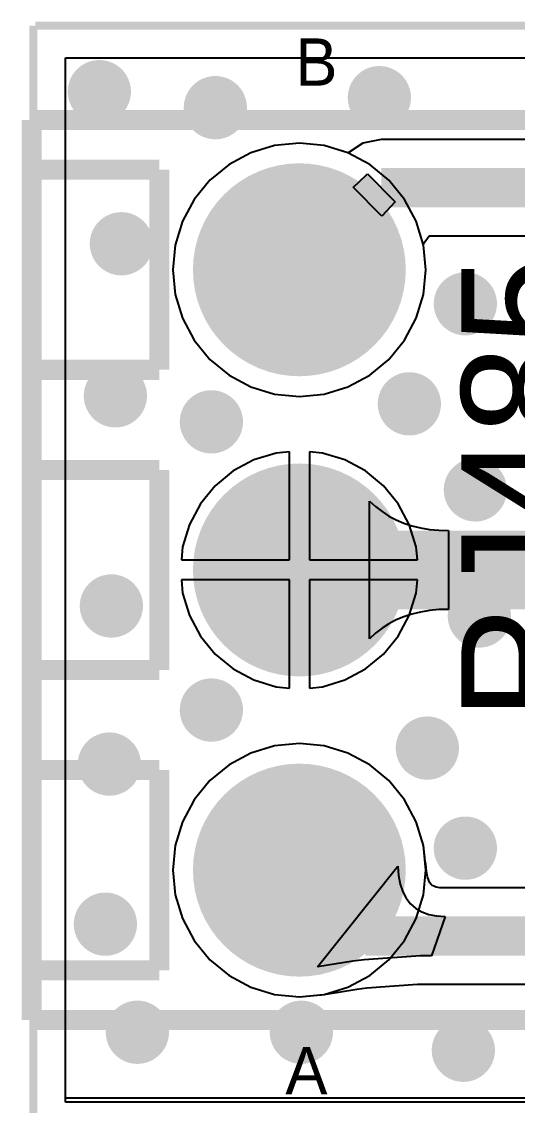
# Model space of a CAD drawing. Extents: x 40.9 to 121.6, y 83.2 to 120.
# Drawn here: x 40.9 to 47.19, y 105.22 to 118.97 of the extents above; entities that cross this region are included whole.
import ezdxf

# ---------------------------------------------------------------- set-up
doc = ezdxf.new("R2010")
doc.units = 0
for name, color, linetype in [('BOTTOMLAYER', 5, 'CONTINUOUS'), ('BOTTOMSOLDER', 6, 'CONTINUOUS'), ('KEEPOUTLAYER', 6, 'CONTINUOUS'), ('MULTILAYER', 9, 'CONTINUOUS'), ('TOPLAYER', 1, 'CONTINUOUS'), ('TOPOVERLAY', 2, 'CONTINUOUS'), ('TOPSOLDER', 216, 'CONTINUOUS')]:
    doc.layers.add(name, color=color, linetype=linetype)

msp = doc.modelspace()

# ---------------------------------------------------------------- linework, layer by layer
at = {"layer": 'BOTTOMLAYER'}
for p, q in [((41.454235, 105.3084), (41.454235, 118.514965)), ((41.454235, 118.514965), (73.4314, 118.514965)), ((44.110946, 117.400847), (43.809346, 117.309356)), ((44.4246, 117.431739), (44.110946, 117.400847)), ((44.738254, 117.400847), (44.4246, 117.431739)), ((45.039854, 117.309356), (44.738254, 117.400847)), ((43.809346, 117.309356), (43.531389, 117.160787)), ((45.317811, 117.160787), (45.039854, 117.309356)), ((43.531389, 117.160787), (43.287757, 116.960843)), ((45.561443, 116.960843), (45.317811, 117.160787)), ((43.287757, 116.960843), (43.087813, 116.717211)), ((45.761387, 116.717211), (45.561443, 116.960843)), ((43.087813, 116.717211), (42.939244, 116.439254)), ((45.909956, 116.439254), (45.761387, 116.717211)), ((42.939244, 116.439254), (42.847753, 116.137654)), ((46.001447, 116.137654), (45.909956, 116.439254)), ((42.847753, 116.137654), (42.816861, 115.824)), ((46.032339, 115.824), (46.001447, 116.137654)), ((42.816861, 115.824), (42.847753, 115.510346)), ((46.001447, 115.510346), (46.032339, 115.824)), ((42.847753, 115.510346), (42.939244, 115.208746)), ((45.909956, 115.208746), (46.001447, 115.510346)), ((42.939244, 115.208746), (43.087813, 114.930789)), ((45.761387, 114.930789), (45.909956, 115.208746)), ((43.087813, 114.930789), (43.287757, 114.687157)), ((45.561443, 114.687157), (45.761387, 114.930789)), ((43.287757, 114.687157), (43.531389, 114.487213)), ((45.317811, 114.487213), (45.561443, 114.687157)), ((43.531389, 114.487213), (43.809346, 114.338644)), ((45.039854, 114.338644), (45.317811, 114.487213)), ((43.809346, 114.338644), (44.110946, 114.247153)), ((44.738254, 114.247153), (45.039854, 114.338644)), ((44.110946, 114.247153), (44.4246, 114.216261)), ((44.4246, 114.216261), (44.738254, 114.247153)), ((44.129764, 113.496235), (43.84626, 113.410235)), ((44.2976, 113.512765), (44.129764, 113.496235)), ((44.2976, 112.141), (44.2976, 113.512765)), ((44.719436, 113.496235), (44.5516, 113.512765)), ((44.5516, 113.512765), (44.5516, 112.141)), ((45.00294, 113.410235), (44.719436, 113.496235)), ((43.84626, 113.410235), (43.58498, 113.270579)), ((45.26422, 113.270579), (45.00294, 113.410235)), ((43.58498, 113.270579), (43.355969, 113.082631)), ((45.493231, 113.082631), (45.26422, 113.270579)), ((43.355969, 113.082631), (43.168021, 112.85362)), ((45.681179, 112.85362), (45.493231, 113.082631)), ((43.168021, 112.85362), (43.028365, 112.59234)), ((45.820835, 112.59234), (45.681179, 112.85362)), ((43.028365, 112.59234), (42.942365, 112.308836)), ((45.906835, 112.308836), (45.820835, 112.59234)), ((42.942365, 112.308836), (42.925835, 112.141)), ((45.923365, 112.141), (45.906835, 112.308836)), ((42.925835, 112.141), (44.2976, 112.141)), ((44.5516, 112.141), (45.923365, 112.141)), ((44.2976, 111.887), (42.925835, 111.887)), ((42.925835, 111.887), (42.942365, 111.719164)), ((44.2976, 110.515235), (44.2976, 111.887)), ((45.923365, 111.887), (44.5516, 111.887)), ((44.5516, 111.887), (44.5516, 110.515235)), ((45.906835, 111.719164), (45.923365, 111.887)), ((42.942365, 111.719164), (43.028365, 111.43566)), ((45.820835, 111.43566), (45.906835, 111.719164)), ((43.028365, 111.43566), (43.168021, 111.17438)), ((45.681179, 111.17438), (45.820835, 111.43566)), ((43.168021, 111.17438), (43.355969, 110.945369)), ((45.493231, 110.945369), (45.681179, 111.17438)), ((43.355969, 110.945369), (43.58498, 110.757421)), ((45.26422, 110.757421), (45.493231, 110.945369)), ((43.58498, 110.757421), (43.84626, 110.617765)), ((45.00294, 110.617765), (45.26422, 110.757421)), ((43.84626, 110.617765), (44.129764, 110.531765)), ((44.719436, 110.531765), (45.00294, 110.617765)), ((44.129764, 110.531765), (44.2976, 110.515235)), ((44.5516, 110.515235), (44.719436, 110.531765)), ((44.110946, 109.780847), (43.809346, 109.689356)), ((44.4246, 109.811739), (44.110946, 109.780847)), ((44.738254, 109.780847), (44.4246, 109.811739)), ((45.039854, 109.689356), (44.738254, 109.780847)), ((43.809346, 109.689356), (43.531389, 109.540787)), ((45.317811, 109.540787), (45.039854, 109.689356)), ((43.531389, 109.540787), (43.287757, 109.340843)), ((45.561443, 109.340843), (45.317811, 109.540787)), ((43.287757, 109.340843), (43.087813, 109.097211)), ((45.761387, 109.097211), (45.561443, 109.340843)), ((43.087813, 109.097211), (42.939244, 108.819254)), ((45.909956, 108.819254), (45.761387, 109.097211)), ((42.939244, 108.819254), (42.847753, 108.517654)), ((46.001447, 108.517654), (45.909956, 108.819254)), ((42.847753, 108.517654), (42.816861, 108.204)), ((46.032339, 108.204), (46.001447, 108.517654)), ((42.816861, 108.204), (42.847753, 107.890346)), ((46.001447, 107.890346), (46.032339, 108.204)), ((42.847753, 107.890346), (42.939244, 107.588746)), ((45.909956, 107.588746), (46.001447, 107.890346)), ((42.939244, 107.588746), (43.087813, 107.310789)), ((45.761387, 107.310789), (45.909956, 107.588746)), ((43.087813, 107.310789), (43.287757, 107.067157)), ((45.561443, 107.067157), (45.761387, 107.310789)), ((43.287757, 107.067157), (43.531389, 106.867213)), ((45.317811, 106.867213), (45.561443, 107.067157)), ((43.531389, 106.867213), (43.809346, 106.718644)), ((45.039854, 106.718644), (45.317811, 106.867213)), ((43.809346, 106.718644), (44.110946, 106.627153)), ((44.110946, 106.627153), (44.4246, 106.596261)), ((44.4246, 106.596261), (44.738254, 106.627153)), ((44.738254, 106.627153), (45.039854, 106.718644)), ((73.399835, 105.3084), (41.454235, 105.3084))]:
    msp.add_line(p, q, dxfattribs=at)
for points, const_width in [([(41.7346, 118.0846, 1), (42.0346, 118.0846, 1)], 0.299999), ([(45.2906, 118.0084, 1), (45.5906, 118.0084, 1)], 0.299999), ([(43.2078, 117.8814, 1), (43.5078, 117.8814, 1)], 0.299999), ([(43.799603, 115.824, 1), (45.049597, 115.824, 1)], 1.249997), ([(42.014, 116.1542, 1), (42.314, 116.1542, 1)], 0.299999), ([(46.3828, 115.3922, 1), (46.6828, 115.3922, 1)], 0.299999), ([(41.9378, 114.2238, 1), (42.2378, 114.2238, 1)], 0.299999), ([(45.6716, 114.1222, 1), (45.9716, 114.1222, 1)], 0.299999), ([(43.157, 113.8936, 1), (43.457, 113.8936, 1)], 0.299999), ([(46.5098, 113.03, 1), (46.8098, 113.03, 1)], 0.299999), ([(43.799603, 112.014, 1), (45.049597, 112.014, 1)], 1.249997), ([(41.887, 111.5568, 1), (42.187, 111.5568, 1)], 0.299999), ([(46.5606, 111.4298, 1), (46.8606, 111.4298, 1)], 0.299999), ([(43.157, 110.236, 1), (43.457, 110.236, 1)], 0.299999), ([(45.9002, 109.7534, 1), (46.2002, 109.7534, 1)], 0.299999), ([(41.8616, 109.5502, 1), (42.1616, 109.5502, 1)], 0.299999), ([(43.799603, 108.204, 1), (45.049597, 108.204, 1)], 1.249997), ([(46.3828, 108.4834, 1), (46.6828, 108.4834, 1)], 0.299999), ([(41.8108, 107.5182, 1), (42.1108, 107.5182, 1)], 0.299999), ([(42.2172, 106.1466, 1), (42.5172, 106.1466, 1)], 0.299999), ([(44.3, 106.1466, 1), (44.6, 106.1466, 1)], 0.299999), ([(46.3574, 105.918, 1), (46.6574, 105.918, 1)], 0.299999)]:
    msp.add_lwpolyline(points, format="xyb", close=True, dxfattribs=dict(at, const_width=const_width))
at = {"layer": 'BOTTOMSOLDER'}
for points, const_width in [([(41.6838, 118.0846, 1), (42.0854, 118.0846, 1)], 0.401599), ([(43.157, 117.8814, 1), (43.5586, 117.8814, 1)], 0.401599), ([(45.2398, 118.0084, 1), (45.6414, 118.0084, 1)], 0.401599), ([(43.748803, 115.824, 1), (45.100397, 115.824, 1)], 1.351598), ([(41.9632, 116.1542, 1), (42.3648, 116.1542, 1)], 0.401599), ([(46.332, 115.3922, 1), (46.7336, 115.3922, 1)], 0.401599), ([(41.887, 114.2238, 1), (42.2886, 114.2238, 1)], 0.401599), ([(45.6208, 114.1222, 1), (46.0224, 114.1222, 1)], 0.401599), ([(43.1062, 113.8936, 1), (43.5078, 113.8936, 1)], 0.401599), ([(43.748803, 112.014, 1), (45.100397, 112.014, 1)], 1.351598), ([(46.459, 113.03, 1), (46.8606, 113.03, 1)], 0.401599), ([(41.8362, 111.5568, 1), (42.2378, 111.5568, 1)], 0.401599), ([(46.5098, 111.4298, 1), (46.9114, 111.4298, 1)], 0.401599), ([(43.1062, 110.236, 1), (43.5078, 110.236, 1)], 0.401599), ([(45.8494, 109.7534, 1), (46.251, 109.7534, 1)], 0.401599), ([(41.8108, 109.5502, 1), (42.2124, 109.5502, 1)], 0.401599), ([(43.748803, 108.204, 1), (45.100397, 108.204, 1)], 1.351598), ([(46.332, 108.4834, 1), (46.7336, 108.4834, 1)], 0.401599), ([(41.76, 107.5182, 1), (42.1616, 107.5182, 1)], 0.401599), ([(42.1664, 106.1466, 1), (42.568, 106.1466, 1)], 0.401599), ([(44.2492, 106.1466, 1), (44.6508, 106.1466, 1)], 0.401599), ([(46.3066, 105.918, 1), (46.7082, 105.918, 1)], 0.401599)]:
    msp.add_lwpolyline(points, format="xyb", close=True, dxfattribs=dict(at, const_width=const_width))
at = {"layer": 'KEEPOUTLAYER', "const_width": 0.1}
for points in [[(41.0464, 83.82), (41.0464, 118.9228)], [(41.0718, 118.9228), (121.412, 118.9228)]]:
    msp.add_lwpolyline(points, dxfattribs=at)
at = {"layer": 'MULTILAYER'}
for points, const_width in [([(41.7346, 118.0846, 1), (42.0346, 118.0846, 1)], 0.299999), ([(45.2906, 118.0084, 1), (45.5906, 118.0084, 1)], 0.299999), ([(43.2078, 117.8814, 1), (43.5078, 117.8814, 1)], 0.299999), ([(43.799603, 115.824, 1), (45.049597, 115.824, 1)], 1.249997), ([(42.014, 116.1542, 1), (42.314, 116.1542, 1)], 0.299999), ([(46.3828, 115.3922, 1), (46.6828, 115.3922, 1)], 0.299999), ([(41.9378, 114.2238, 1), (42.2378, 114.2238, 1)], 0.299999), ([(45.6716, 114.1222, 1), (45.9716, 114.1222, 1)], 0.299999), ([(43.157, 113.8936, 1), (43.457, 113.8936, 1)], 0.299999), ([(46.5098, 113.03, 1), (46.8098, 113.03, 1)], 0.299999), ([(43.799603, 112.014, 1), (45.049597, 112.014, 1)], 1.249997), ([(41.887, 111.5568, 1), (42.187, 111.5568, 1)], 0.299999), ([(46.5606, 111.4298, 1), (46.8606, 111.4298, 1)], 0.299999), ([(43.157, 110.236, 1), (43.457, 110.236, 1)], 0.299999), ([(45.9002, 109.7534, 1), (46.2002, 109.7534, 1)], 0.299999), ([(41.8616, 109.5502, 1), (42.1616, 109.5502, 1)], 0.299999), ([(43.799603, 108.204, 1), (45.049597, 108.204, 1)], 1.249997), ([(46.3828, 108.4834, 1), (46.6828, 108.4834, 1)], 0.299999), ([(41.8108, 107.5182, 1), (42.1108, 107.5182, 1)], 0.299999), ([(42.2172, 106.1466, 1), (42.5172, 106.1466, 1)], 0.299999), ([(44.3, 106.1466, 1), (44.6, 106.1466, 1)], 0.299999), ([(46.3574, 105.918, 1), (46.6574, 105.918, 1)], 0.299999)]:
    msp.add_lwpolyline(points, format="xyb", close=True, dxfattribs=dict(at, const_width=const_width))
at = {"layer": 'TOPLAYER'}
for p, q in [((41.454235, 105.2576), (41.454235, 118.514965)), ((41.454235, 118.514965), (63.629997, 118.514965)), ((45.465136, 117.47629), (45.231027, 117.429724)), ((49.041733, 117.47629), (45.465136, 117.47629)), ((44.110946, 117.400847), (43.809346, 117.309356)), ((44.4246, 117.431739), (44.110946, 117.400847)), ((44.738254, 117.400847), (44.4246, 117.431739)), ((45.039854, 117.309356), (44.738254, 117.400847)), ((45.231027, 117.429724), (45.045983, 117.30608)), ((43.809346, 117.309356), (43.531389, 117.160787)), ((45.045983, 117.30608), (45.039854, 117.309356)), ((43.531389, 117.160787), (43.287757, 116.960843)), ((43.287757, 116.960843), (43.087813, 116.717211)), ((45.126018, 116.884839), (45.175526, 116.930394)), ((45.175526, 116.930394), (45.28836, 117.041313)), ((45.28836, 117.041313), (45.641913, 116.68776)), ((45.106615, 116.871544), (45.10974, 116.872393)), ((45.472144, 116.506015), (45.106615, 116.871544)), ((45.10974, 116.872393), (45.116206, 116.876822)), ((45.116206, 116.876822), (45.126018, 116.884839)), ((43.087813, 116.717211), (42.939244, 116.439254)), ((45.641913, 116.68776), (45.472144, 116.506015)), ((42.939244, 116.439254), (42.847753, 116.137654)), ((45.997467, 116.150774), (46.073121, 116.252782)), ((46.073121, 116.252782), (49.041736, 116.252782)), ((42.847753, 116.137654), (42.816861, 115.824)), ((46.001447, 116.137654), (45.997467, 116.150774)), ((46.032339, 115.824), (46.001447, 116.137654)), ((42.816861, 115.824), (42.847753, 115.510346)), ((46.001447, 115.510346), (46.032339, 115.824)), ((42.847753, 115.510346), (42.939244, 115.208746)), ((45.909956, 115.208746), (46.001447, 115.510346)), ((42.939244, 115.208746), (43.087813, 114.930789)), ((45.761387, 114.930789), (45.909956, 115.208746)), ((43.087813, 114.930789), (43.287757, 114.687157)), ((45.561443, 114.687157), (45.761387, 114.930789)), ((43.287757, 114.687157), (43.531389, 114.487213)), ((45.317811, 114.487213), (45.561443, 114.687157)), ((43.531389, 114.487213), (43.809346, 114.338644)), ((45.039854, 114.338644), (45.317811, 114.487213)), ((43.809346, 114.338644), (44.110946, 114.247153)), ((44.738254, 114.247153), (45.039854, 114.338644)), ((44.110946, 114.247153), (44.4246, 114.216261)), ((44.4246, 114.216261), (44.738254, 114.247153)), ((44.129764, 113.496235), (43.84626, 113.410235)), ((44.2976, 113.512765), (44.129764, 113.496235)), ((44.2976, 112.141), (44.2976, 113.512765)), ((44.719436, 113.496235), (44.5516, 113.512765)), ((44.5516, 113.512765), (44.5516, 112.141)), ((45.00294, 113.410235), (44.719436, 113.496235)), ((43.84626, 113.410235), (43.58498, 113.270579)), ((45.26422, 113.270579), (45.00294, 113.410235)), ((43.58498, 113.270579), (43.355969, 113.082631)), ((45.493231, 113.082631), (45.26422, 113.270579)), ((43.355969, 113.082631), (43.168021, 112.85362)), ((45.681179, 112.85362), (45.493231, 113.082631)), ((43.168021, 112.85362), (43.028365, 112.59234)), ((45.317278, 111.139), (45.317278, 112.889)), ((45.317278, 112.889), (45.39347, 112.817747)), ((45.39347, 112.817747), (45.475017, 112.753999)), ((45.820835, 112.59234), (45.681179, 112.85362)), ((45.475017, 112.753999), (45.561923, 112.69775)), ((45.561923, 112.69775), (45.654186, 112.649)), ((45.654186, 112.649), (45.751803, 112.60775)), ((43.028365, 112.59234), (42.942365, 112.308836)), ((45.751803, 112.60775), (45.854777, 112.573999)), ((45.906835, 112.308836), (45.820835, 112.59234)), ((45.854777, 112.573999), (45.963108, 112.547751)), ((45.963108, 112.547751), (46.076796, 112.529)), ((46.076796, 112.529), (46.195839, 112.517751)), ((46.195839, 112.517751), (46.32024, 112.513999)), ((46.32024, 112.513999), (46.32024, 111.514001)), ((42.942365, 112.308836), (42.925835, 112.141)), ((45.923365, 112.141), (45.906835, 112.308836)), ((42.925835, 112.141), (44.2976, 112.141)), ((44.5516, 112.141), (45.923365, 112.141)), ((44.2976, 111.887), (42.925835, 111.887)), ((42.925835, 111.887), (42.942365, 111.719164)), ((44.2976, 110.515235), (44.2976, 111.887)), ((45.923365, 111.887), (44.5516, 111.887)), ((44.5516, 111.887), (44.5516, 110.515235)), ((45.906835, 111.719164), (45.923365, 111.887)), ((42.942365, 111.719164), (43.028365, 111.43566)), ((45.820835, 111.43566), (45.906835, 111.719164)), ((43.028365, 111.43566), (43.168021, 111.17438)), ((45.751803, 111.42025), (45.654186, 111.379)), ((45.681179, 111.17438), (45.820835, 111.43566)), ((45.854777, 111.454001), (45.751803, 111.42025)), ((45.963108, 111.480249), (45.854777, 111.454001)), ((46.076796, 111.499), (45.963108, 111.480249)), ((46.195839, 111.510249), (46.076796, 111.499)), ((46.32024, 111.514001), (46.195839, 111.510249)), ((45.475017, 111.274001), (45.39347, 111.210253)), ((45.561923, 111.33025), (45.475017, 111.274001)), ((45.654186, 111.379), (45.561923, 111.33025)), ((43.168021, 111.17438), (43.355969, 110.945369)), ((45.39347, 111.210253), (45.317278, 111.139)), ((45.493231, 110.945369), (45.681179, 111.17438)), ((43.355969, 110.945369), (43.58498, 110.757421)), ((45.26422, 110.757421), (45.493231, 110.945369)), ((43.58498, 110.757421), (43.84626, 110.617765)), ((45.00294, 110.617765), (45.26422, 110.757421)), ((43.84626, 110.617765), (44.129764, 110.531765)), ((44.719436, 110.531765), (45.00294, 110.617765)), ((44.129764, 110.531765), (44.2976, 110.515235)), ((44.5516, 110.515235), (44.719436, 110.531765)), ((44.110946, 109.780847), (43.809346, 109.689356)), ((44.4246, 109.811739), (44.110946, 109.780847)), ((44.738254, 109.780847), (44.4246, 109.811739)), ((45.039854, 109.689356), (44.738254, 109.780847)), ((43.809346, 109.689356), (43.531389, 109.540787)), ((45.317811, 109.540787), (45.039854, 109.689356)), ((43.531389, 109.540787), (43.287757, 109.340843)), ((45.561443, 109.340843), (45.317811, 109.540787)), ((43.287757, 109.340843), (43.087813, 109.097211)), ((45.761387, 109.097211), (45.561443, 109.340843)), ((43.087813, 109.097211), (42.939244, 108.819254)), ((45.909956, 108.819254), (45.761387, 109.097211)), ((42.939244, 108.819254), (42.847753, 108.517654)), ((46.001447, 108.517654), (45.909956, 108.819254)), ((42.847753, 108.517654), (42.816861, 108.204)), ((46.021135, 108.317762), (46.001447, 108.517654)), ((44.654318, 106.975293), (45.673528, 108.255689)), ((45.673528, 108.255689), (45.684333, 108.134274)), ((46.028105, 108.295961), (46.021135, 108.317762)), ((46.027739, 108.291564), (46.028105, 108.295961)), ((46.028981, 108.287322), (46.027739, 108.291564)), ((46.038051, 108.185405), (46.028981, 108.287322)), ((42.816861, 108.204), (42.847753, 107.890346)), ((45.684333, 108.134274), (45.70617, 108.025639)), ((46.051381, 108.119085), (46.038051, 108.185405)), ((46.067566, 108.071887), (46.051381, 108.119085)), ((45.70617, 108.025639), (45.73904, 107.929787)), ((46.083637, 108.041481), (46.067566, 108.071887)), ((46.098074, 108.023005), (46.083637, 108.041481)), ((46.112623, 108.01032), (46.098074, 108.023005)), ((46.132537, 107.99875), (46.112623, 108.01032)), ((46.164236, 107.987244), (46.132537, 107.99875)), ((46.209852, 107.978418), (46.164236, 107.987244)), ((49.016333, 107.978418), (46.209852, 107.978418)), ((42.847753, 107.890346), (42.939244, 107.588746)), ((45.73904, 107.929787), (45.782941, 107.846713)), ((45.782941, 107.846713), (45.837874, 107.776419)), ((45.837874, 107.776419), (45.903838, 107.718908)), ((45.903838, 107.718908), (45.980835, 107.674176)), ((42.939244, 107.588746), (43.087813, 107.310789)), ((45.980835, 107.674176), (46.068864, 107.642223)), ((46.068864, 107.642223), (46.167924, 107.623054)), ((46.278015, 107.616663), (46.102694, 107.116664)), ((46.167924, 107.623054), (46.278015, 107.616663)), ((43.087813, 107.310789), (43.287757, 107.067157)), ((43.287757, 107.067157), (43.531389, 106.867213)), ((45.102262, 107.047391), (44.654318, 106.975293)), ((45.249018, 107.06577), (45.102262, 107.047391)), ((45.963614, 107.115249), (45.249018, 107.06577)), ((46.102694, 107.116664), (45.963614, 107.115249)), ((43.531389, 106.867213), (43.809346, 106.718644)), ((45.283564, 106.710452), (45.925646, 106.75491)), ((45.925646, 106.75491), (49.016336, 106.75491)), ((43.809346, 106.718644), (44.110946, 106.627153)), ((44.110946, 106.627153), (44.4246, 106.596261)), ((44.4246, 106.596261), (44.682837, 106.621694)), ((44.682837, 106.621694), (44.694589, 106.620714)), ((44.694589, 106.620714), (44.702611, 106.623279)), ((44.702611, 106.623279), (44.711023, 106.622969)), ((44.711023, 106.622969), (44.735059, 106.626838)), ((44.735059, 106.626838), (44.738254, 106.627153)), ((44.738254, 106.627153), (44.739657, 106.627577)), ((44.739657, 106.627577), (45.152821, 106.694077)), ((45.152821, 106.694077), (45.283564, 106.710452)), ((63.54019, 105.2576), (41.454235, 105.2576))]:
    msp.add_line(p, q, dxfattribs=at)
for points, const_width in [([(41.7346, 118.0846, 1), (42.0346, 118.0846, 1)], 0.299999), ([(45.2906, 118.0084, 1), (45.5906, 118.0084, 1)], 0.299999), ([(43.2078, 117.8814, 1), (43.5078, 117.8814, 1)], 0.299999), ([(43.799603, 115.824, 1), (45.049597, 115.824, 1)], 1.249997), ([(42.014, 116.1542, 1), (42.314, 116.1542, 1)], 0.299999), ([(46.3828, 115.3922, 1), (46.6828, 115.3922, 1)], 0.299999), ([(41.9378, 114.2238, 1), (42.2378, 114.2238, 1)], 0.299999), ([(45.6716, 114.1222, 1), (45.9716, 114.1222, 1)], 0.299999), ([(43.157, 113.8936, 1), (43.457, 113.8936, 1)], 0.299999), ([(46.5098, 113.03, 1), (46.8098, 113.03, 1)], 0.299999), ([(43.799603, 112.014, 1), (45.049597, 112.014, 1)], 1.249997), ([(41.887, 111.5568, 1), (42.187, 111.5568, 1)], 0.299999), ([(46.5606, 111.4298, 1), (46.8606, 111.4298, 1)], 0.299999), ([(43.157, 110.236, 1), (43.457, 110.236, 1)], 0.299999), ([(45.9002, 109.7534, 1), (46.2002, 109.7534, 1)], 0.299999), ([(41.8616, 109.5502, 1), (42.1616, 109.5502, 1)], 0.299999), ([(43.799603, 108.204, 1), (45.049597, 108.204, 1)], 1.249997), ([(46.3828, 108.4834, 1), (46.6828, 108.4834, 1)], 0.299999), ([(41.8108, 107.5182, 1), (42.1108, 107.5182, 1)], 0.299999), ([(42.2172, 106.1466, 1), (42.5172, 106.1466, 1)], 0.299999), ([(44.3, 106.1466, 1), (44.6, 106.1466, 1)], 0.299999), ([(46.3574, 105.918, 1), (46.6574, 105.918, 1)], 0.299999)]:
    msp.add_lwpolyline(points, format="xyb", close=True, dxfattribs=dict(at, const_width=const_width))
for points, const_width in [([(44.4246, 115.824), (45.465136, 116.864536)], 0.499999), ([(45.465136, 116.864536), (51.181, 116.864536)], 0.499999), ([(44.4246, 112.014), (50.4444, 112.014)], 1.000001), ([(44.4246, 108.204), (45.261936, 107.366664)], 0.499999), ([(45.261936, 107.366664), (51.1556, 107.366664)], 0.499999)]:
    msp.add_lwpolyline(points, dxfattribs=dict(at, const_width=const_width))
at = {"layer": 'TOPOVERLAY', "const_width": 0.254}
for points in [[(41.024556, 106.303826), (41.024556, 117.72392)], [(41.024556, 117.72392), (48.424592, 117.72392)], [(41.1226, 117.094), (42.6466, 117.094)], [(42.6466, 114.554), (42.6466, 117.094)], [(41.1226, 114.554), (42.6466, 114.554)], [(41.1226, 113.284), (42.6466, 113.284)], [(42.6466, 110.744), (42.6466, 113.284)], [(41.1226, 110.744), (42.6466, 110.744)], [(41.1226, 109.474), (42.6466, 109.474)], [(42.6466, 106.934), (42.6466, 109.474)], [(41.1226, 106.934), (42.6466, 106.934)], [(41.024556, 106.303826), (48.424592, 106.303826)]]:
    msp.add_lwpolyline(points, dxfattribs=at)
at = {"layer": 'TOPSOLDER'}
for points, const_width in [([(41.6838, 118.0846, 1), (42.0854, 118.0846, 1)], 0.401599), ([(43.157, 117.8814, 1), (43.5586, 117.8814, 1)], 0.401599), ([(45.2398, 118.0084, 1), (45.6414, 118.0084, 1)], 0.401599), ([(43.748803, 115.824, 1), (45.100397, 115.824, 1)], 1.351598), ([(41.9632, 116.1542, 1), (42.3648, 116.1542, 1)], 0.401599), ([(46.332, 115.3922, 1), (46.7336, 115.3922, 1)], 0.401599), ([(41.887, 114.2238, 1), (42.2886, 114.2238, 1)], 0.401599), ([(45.6208, 114.1222, 1), (46.0224, 114.1222, 1)], 0.401599), ([(43.1062, 113.8936, 1), (43.5078, 113.8936, 1)], 0.401599), ([(43.748803, 112.014, 1), (45.100397, 112.014, 1)], 1.351598), ([(46.459, 113.03, 1), (46.8606, 113.03, 1)], 0.401599), ([(41.8362, 111.5568, 1), (42.2378, 111.5568, 1)], 0.401599), ([(46.5098, 111.4298, 1), (46.9114, 111.4298, 1)], 0.401599), ([(43.1062, 110.236, 1), (43.5078, 110.236, 1)], 0.401599), ([(45.8494, 109.7534, 1), (46.251, 109.7534, 1)], 0.401599), ([(41.8108, 109.5502, 1), (42.2124, 109.5502, 1)], 0.401599), ([(43.748803, 108.204, 1), (45.100397, 108.204, 1)], 1.351598), ([(46.332, 108.4834, 1), (46.7336, 108.4834, 1)], 0.401599), ([(41.76, 107.5182, 1), (42.1616, 107.5182, 1)], 0.401599), ([(42.1664, 106.1466, 1), (42.568, 106.1466, 1)], 0.401599), ([(44.2492, 106.1466, 1), (44.6508, 106.1466, 1)], 0.401599), ([(46.3066, 105.918, 1), (46.7082, 105.918, 1)], 0.401599)]:
    msp.add_lwpolyline(points, format="xyb", close=True, dxfattribs=dict(at, const_width=const_width))

# ---------------------------------------------------------------- texts
at = {"layer": 'TOPOVERLAY'}
for s, height, rotation, p in [('B', 0.599999, 360, (44.3738, 118.1608)), ('RJ485', 1.524, 90, (48.006, 110.109)), ('A', 0.599999, 360, (44.2468, 105.3592))]:
    msp.add_text(s, height=height, rotation=rotation, dxfattribs=at).set_placement(p)

doc.saveas('drawing.dxf')
